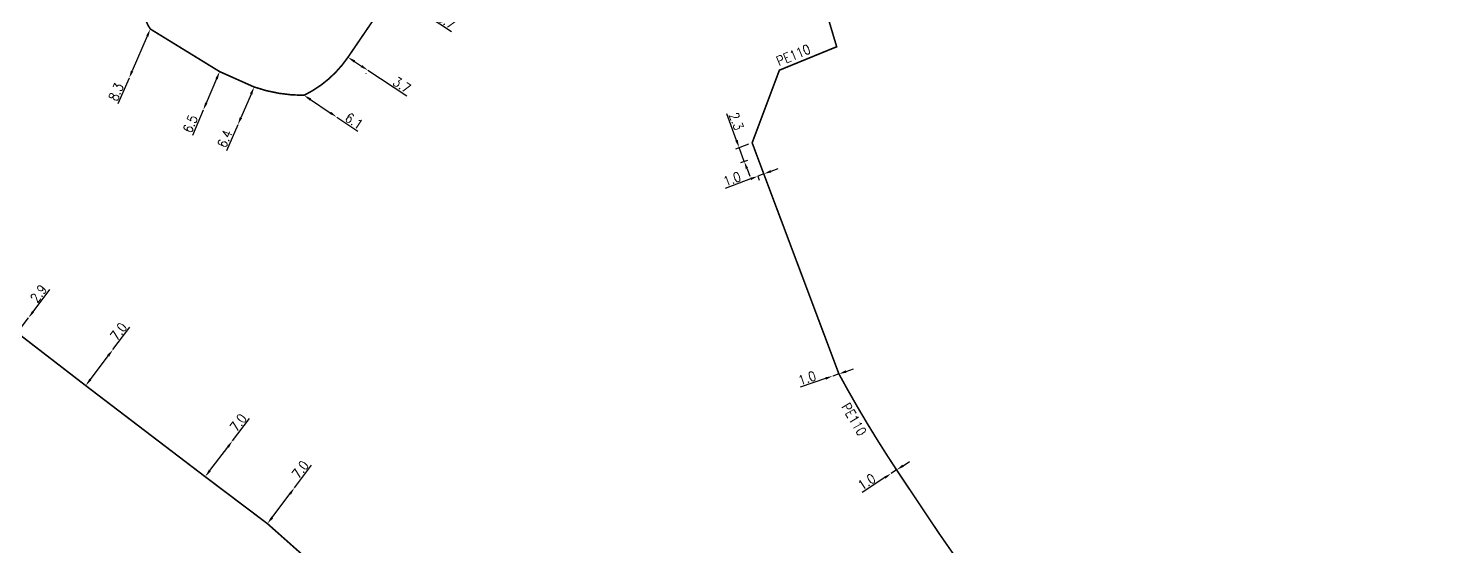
# Model space of a CAD drawing. Header units: millimetres. Extents: x 108995 to 110001, y 128245 to 129001.
# Drawn here: x 109394.4 to 109614.1, y 128766.4 to 128846.9 of the extents above; entities that cross this region are included whole.
import ezdxf

# ---------------------------------------------------------------- set-up
doc = ezdxf.new("R2010")
doc.units = ezdxf.units.MM
doc.header["$PDMODE"] = 34
doc.linetypes.add('L_100_PE', pattern=[14, 10, -1.5, 1, -1.5])
doc.layers.get('Defpoints').update_dxf_attribs({"linetype": 'CONTINUOUS'})
doc.layers.add('L_140', color=3, linetype='CONTINUOUS')
doc.styles.get("Standard").update_dxf_attribs({"font": 'romans.shx', "width": 0.85})
doc.dimstyles.get("Standard").update_dxf_attribs({"dimtxt": 1.5, "dimasz": 1.2, "dimexe": 0.625, "dimexo": 0.625, "dimgap": 0.25, "dimtad": 1, "dimdec": 1, "dimzin": 0, "dimdsep": 46, "dimtxsty": 'Standard', "dimcen": -0.5, "dimadec": 0, "dimazin": 0, "dimtfac": 1, "dimtdec": 1, "dimtmove": 0, "dimatfit": 3, "dimfxl": 1, "dimtolj": 1, "dimtzin": 0, "dimarcsym": 0})

# ---------------------------------------------------------------- blocks, each defined once
blk = doc.blocks.new('*D148')
at = {"layer": 'Defpoints', "color": 0, "linetype": 'Continuous', "transparency": 16777216}
for p in [(109519.4, 128792.94), (109519.4, 128792.94), (109520.35, 128793.26)]:
    blk.add_point(p, dxfattribs=at)
at = {"layer": 'L_140', "color": 0, "linetype": 'Continuous', "lineweight": -2, "transparency": 16777216}
for p, q in [((109518.27, 128792.55), (109514.31, 128791.19)), ((109520.35, 128793.26), (109519.4, 128792.94)), ((109521.49, 128793.65), (109522.62, 128794.04))]:
    blk.add_line(p, q, dxfattribs=at)
at = {"layer": 'L_140', "color": 0, "linetype": 'Continuous', "transparency": 16777216}
for points in [[(109518.2, 128792.74), (109518.33, 128792.36), (109519.4, 128792.94)], [(109521.42, 128793.84), (109521.55, 128793.46), (109520.35, 128793.26)]]:
    blk.add_solid(points, dxfattribs=at)
at = {"layer": 'L_140', "color": 0, "linetype": 'Continuous', "transparency": 16777216, "insert": (109515.4, 128792.62), "char_height": 1.5, "attachment_point": 5, "rotation": 18.9609}
blk.add_mtext('\\A1;1.0', dxfattribs=at)
blk = doc.blocks.new('*D151')
at = {"layer": 'Defpoints', "color": 0, "linetype": 'Continuous', "transparency": 16777216}
for p in [(109528.47, 128777.8), (109528.47, 128777.8), (109529.31, 128778.35)]:
    blk.add_point(p, dxfattribs=at)
at = {"layer": 'L_140', "color": 0, "linetype": 'Continuous', "lineweight": -2, "transparency": 16777216}
for p, q in [((109530.31, 128779.01), (109531.32, 128779.67)), ((109527.47, 128777.15), (109523.96, 128774.85)), ((109529.31, 128778.35), (109528.47, 128777.8))]:
    blk.add_line(p, q, dxfattribs=at)
at = {"layer": 'L_140', "color": 0, "linetype": 'Continuous', "transparency": 16777216}
for points in [[(109530.2, 128779.18), (109530.42, 128778.84), (109529.31, 128778.35)], [(109527.36, 128777.31), (109527.58, 128776.98), (109528.47, 128777.8)]]:
    blk.add_solid(points, dxfattribs=at)
at = {"layer": 'L_140', "color": 0, "linetype": 'Continuous', "transparency": 16777216, "insert": (109524.66, 128776.51), "char_height": 1.5, "attachment_point": 5, "rotation": 33.2129}
blk.add_mtext('\\A1;1.0', dxfattribs=at)
blk = doc.blocks.new('*D153')
at = {"layer": 'Defpoints', "color": 0, "linetype": 'Continuous'}
for p in [(109507.52, 128824.55), (109507.74, 128823.97), (109508.46, 128824.9)]:
    blk.add_point(p, dxfattribs=at)
at = {"layer": 'L_140', "color": 0, "linetype": 'Continuous', "lineweight": -2}
for p, q in [((109509.8, 128824.74), (109510.92, 128825.17)), ((109506.62, 128823.54), (109502.7, 128822.07)), ((109508.68, 128824.32), (109507.74, 128823.97)), ((109507.74, 128823.97), (109507.96, 128823.38)), ((109508.68, 128824.32), (109508.9, 128823.74))]:
    blk.add_line(p, q, dxfattribs=at)
at = {"layer": 'L_140', "color": 0, "linetype": 'Continuous'}
for points in [[(109506.55, 128823.73), (109506.69, 128823.36), (109507.74, 128823.97)], [(109509.73, 128824.93), (109509.87, 128824.56), (109508.68, 128824.32)]]:
    blk.add_solid(points, dxfattribs=at)
at = {"layer": 'L_140', "color": 0, "linetype": 'Continuous', "insert": (109503.74, 128823.53), "char_height": 1.5, "attachment_point": 5, "rotation": 20.6658}
blk.add_mtext('\\A1;1.0', dxfattribs=at)
blk = doc.blocks.new('*D154')
at = {"layer": 'Defpoints', "color": 0, "linetype": 'Continuous', "transparency": 16777216}
for p in [(109506.87, 128829.16), (109505.65, 128826.25), (109506.72, 128826.65)]:
    blk.add_point(p, dxfattribs=at)
at = {"layer": 'L_140', "color": 0, "linetype": 'Continuous', "lineweight": -2, "transparency": 16777216}
for p, q in [((109504.44, 128829.54), (109502.92, 128833.64)), ((109506.28, 128828.94), (109504.27, 128828.19)), ((109505.65, 128826.25), (109504.85, 128828.41)), ((109506.13, 128826.43), (109505.07, 128826.04)), ((109506.07, 128825.13), (109506.49, 128824))]:
    blk.add_line(p, q, dxfattribs=at)
at = {"layer": 'L_140', "color": 0, "linetype": 'Continuous', "transparency": 16777216}
for points in [[(109504.63, 128829.61), (109504.25, 128829.47), (109504.85, 128828.41)], [(109506.26, 128825.2), (109505.88, 128825.06), (109505.65, 128826.25)]]:
    blk.add_solid(points, dxfattribs=at)
at = {"layer": 'L_140', "color": 0, "linetype": 'Continuous', "transparency": 16777216, "insert": (109504.41, 128832.5), "char_height": 1.5, "attachment_point": 5, "rotation": 290.324}
blk.add_mtext('\\A1;2.3', dxfattribs=at)
blk = doc.blocks.new('*D297')
at = {"layer": 'Defpoints', "color": 0, "linetype": 'Continuous', "transparency": 16777216}
for p in [(109394.45, 128801.98), (109394.45, 128801.98), (109392.7, 128799.66)]:
    blk.add_point(p, dxfattribs=at)
at = {"layer": 'L_140', "color": 0, "linetype": 'Continuous', "lineweight": -2, "transparency": 16777216}
for p, q in [((109395.17, 128802.93), (109397.77, 128806.38)), ((109392.7, 128799.66), (109394.45, 128801.98)), ((109391.98, 128798.7), (109391.26, 128797.74))]:
    blk.add_line(p, q, dxfattribs=at)
at = {"layer": 'L_140', "color": 0, "linetype": 'Continuous', "transparency": 16777216}
for points in [[(109395.01, 128803.05), (109395.33, 128802.81), (109394.45, 128801.98)], [(109391.82, 128798.82), (109392.14, 128798.58), (109392.7, 128799.66)]]:
    blk.add_solid(points, dxfattribs=at)
at = {"layer": 'L_140', "color": 0, "linetype": 'Continuous', "transparency": 16777216, "insert": (109396.03, 128805.74), "char_height": 1.5, "attachment_point": 5, "rotation": 52.977}
blk.add_mtext('\\A1;2.9', dxfattribs=at)
blk = doc.blocks.new('*D299')
at = {"layer": 'Defpoints', "color": 0, "linetype": 'Continuous', "transparency": 16777216}
for p in [(109407.57, 128797.04), (109407.57, 128797.04), (109403.34, 128791.45)]:
    blk.add_point(p, dxfattribs=at)
at = {"layer": 'L_140', "color": 0, "linetype": 'Continuous', "lineweight": -2, "transparency": 16777216}
for p, q in [((109407.57, 128797.04), (109410.2, 128800.52)), ((109404.07, 128792.41), (109406.84, 128796.08))]:
    blk.add_line(p, q, dxfattribs=at)
at = {"layer": 'L_140', "color": 0, "linetype": 'Continuous', "transparency": 16777216}
for points in [[(109406.68, 128796.2), (109407, 128795.96), (109407.57, 128797.04)], [(109403.91, 128792.53), (109404.23, 128792.29), (109403.34, 128791.45)]]:
    blk.add_solid(points, dxfattribs=at)
at = {"layer": 'L_140', "color": 0, "linetype": 'Continuous', "transparency": 16777216, "insert": (109408.45, 128799.86), "char_height": 1.5, "attachment_point": 5, "rotation": 52.919}
blk.add_mtext('\\A1;7.0', dxfattribs=at)
blk = doc.blocks.new('*D300')
at = {"layer": 'Defpoints', "color": 0, "linetype": 'Continuous', "transparency": 16777216}
for p in [(109426.15, 128782.87), (109426.15, 128782.87), (109421.9, 128777.3)]:
    blk.add_point(p, dxfattribs=at)
at = {"layer": 'L_140', "color": 0, "linetype": 'Continuous', "lineweight": -2, "transparency": 16777216}
for p, q in [((109426.15, 128782.87), (109428.8, 128786.34)), ((109422.63, 128778.25), (109425.42, 128781.91))]:
    blk.add_line(p, q, dxfattribs=at)
at = {"layer": 'L_140', "color": 0, "linetype": 'Continuous', "transparency": 16777216}
for points in [[(109425.26, 128782.03), (109425.58, 128781.79), (109426.15, 128782.87)], [(109422.47, 128778.38), (109422.79, 128778.13), (109421.9, 128777.3)]]:
    blk.add_solid(points, dxfattribs=at)
at = {"layer": 'L_140', "color": 0, "linetype": 'Continuous', "transparency": 16777216, "insert": (109427.04, 128785.69), "char_height": 1.5, "attachment_point": 5, "rotation": 52.663}
blk.add_mtext('\\A1;7.0', dxfattribs=at)
blk = doc.blocks.new('*D322')
at = {"layer": 'Defpoints', "color": 0, "linetype": 'Continuous', "transparency": 16777216}
for p in [(109435.79, 128775.59), (109435.79, 128775.59), (109431.58, 128770)]:
    blk.add_point(p, dxfattribs=at)
at = {"layer": 'L_140', "color": 0, "linetype": 'Continuous', "lineweight": -2, "transparency": 16777216}
for p, q in [((109435.79, 128775.59), (109438.43, 128779.08)), ((109432.3, 128770.96), (109435.07, 128774.63))]:
    blk.add_line(p, q, dxfattribs=at)
at = {"layer": 'L_140', "color": 0, "linetype": 'Continuous', "transparency": 16777216}
for points in [[(109434.91, 128774.75), (109435.23, 128774.51), (109435.79, 128775.59)], [(109432.14, 128771.08), (109432.46, 128770.84), (109431.58, 128770)]]:
    blk.add_solid(points, dxfattribs=at)
at = {"layer": 'L_140', "color": 0, "linetype": 'Continuous', "transparency": 16777216, "insert": (109436.67, 128778.42), "char_height": 1.5, "attachment_point": 5, "rotation": 52.9657}
blk.add_mtext('\\A1;7.0', dxfattribs=at)
blk = doc.blocks.new('*D323')
at = {"layer": 'Defpoints', "color": 0, "linetype": 'Continuous', "transparency": 16777216}
for p in [(109424.15, 128840.22), (109421.6, 128834.24), (109421.6, 128834.24)]:
    blk.add_point(p, dxfattribs=at)
at = {"layer": 'L_140', "color": 0, "linetype": 'Continuous', "lineweight": -2, "transparency": 16777216}
for p, q in [((109423.68, 128839.12), (109422.08, 128835.34)), ((109421.6, 128834.24), (109419.92, 128830.27))]:
    blk.add_line(p, q, dxfattribs=at)
at = {"layer": 'L_140', "color": 0, "linetype": 'Continuous', "transparency": 16777216}
for points in [[(109423.5, 128839.19), (109423.87, 128839.04), (109424.15, 128840.22)], [(109421.89, 128835.42), (109422.26, 128835.27), (109421.6, 128834.24)]]:
    blk.add_solid(points, dxfattribs=at)
at = {"layer": 'L_140', "color": 0, "linetype": 'Continuous', "transparency": 16777216, "insert": (109419.6, 128832.1), "char_height": 1.5, "attachment_point": 5, "rotation": 66.9222}
blk.add_mtext('\\A1;6.5', dxfattribs=at)
blk = doc.blocks.new('*D324')
at = {"layer": 'Defpoints', "color": 0, "linetype": 'Continuous', "transparency": 16777216}
for p in [(109413.39, 128846.83), (109410.09, 128839.22), (109410.09, 128839.22)]:
    blk.add_point(p, dxfattribs=at)
at = {"layer": 'L_140', "color": 0, "linetype": 'Continuous', "lineweight": -2, "transparency": 16777216}
for p, q in [((109412.91, 128845.73), (109410.57, 128840.32)), ((109410.09, 128839.22), (109408.36, 128835.2))]:
    blk.add_line(p, q, dxfattribs=at)
at = {"layer": 'L_140', "color": 0, "linetype": 'Continuous', "transparency": 16777216}
for points in [[(109412.73, 128845.81), (109413.09, 128845.65), (109413.39, 128846.83)], [(109410.38, 128840.4), (109410.75, 128840.24), (109410.09, 128839.22)]]:
    blk.add_solid(points, dxfattribs=at)
at = {"layer": 'L_140', "color": 0, "linetype": 'Continuous', "transparency": 16777216, "insert": (109408.07, 128837.06), "char_height": 1.5, "attachment_point": 5, "rotation": 66.6198}
blk.add_mtext('\\A1;8.3', dxfattribs=at)
blk = doc.blocks.new('*D331')
at = {"layer": 'Defpoints', "color": 0, "linetype": 'Continuous', "transparency": 16777216}
for p in [(109437.26, 128836.54), (109442.34, 128833.16), (109442.34, 128833.16)]:
    blk.add_point(p, dxfattribs=at)
at = {"layer": 'L_140', "color": 0, "linetype": 'Continuous', "lineweight": -2, "transparency": 16777216}
for p, q in [((109438.26, 128835.88), (109441.34, 128833.82)), ((109442.34, 128833.16), (109445.62, 128830.97))]:
    blk.add_line(p, q, dxfattribs=at)
at = {"layer": 'L_140', "color": 0, "linetype": 'Continuous', "transparency": 16777216}
for points in [[(109438.37, 128836.05), (109438.15, 128835.71), (109437.26, 128836.54)], [(109441.45, 128833.99), (109441.23, 128833.66), (109442.34, 128833.16)]]:
    blk.add_solid(points, dxfattribs=at)
at = {"layer": 'L_140', "color": 0, "linetype": 'Continuous', "transparency": 16777216, "insert": (109445.03, 128832.56), "char_height": 1.5, "attachment_point": 5, "rotation": 326.2782}
blk.add_mtext('\\A1;6.1', dxfattribs=at)
blk = doc.blocks.new('*D332')
at = {"layer": 'Defpoints', "color": 0, "linetype": 'Continuous', "transparency": 16777216}
for p in [(109429.51, 128837.83), (109426.97, 128831.95), (109426.97, 128831.95)]:
    blk.add_point(p, dxfattribs=at)
at = {"layer": 'L_140', "color": 0, "linetype": 'Continuous', "lineweight": -2, "transparency": 16777216}
for p, q in [((109429.03, 128836.73), (109427.45, 128833.06)), ((109426.97, 128831.95), (109425.24, 128827.94))]:
    blk.add_line(p, q, dxfattribs=at)
at = {"layer": 'L_140', "color": 0, "linetype": 'Continuous', "transparency": 16777216}
for points in [[(109428.85, 128836.81), (109429.22, 128836.65), (109429.51, 128837.83)], [(109427.26, 128833.13), (109427.63, 128832.98), (109426.97, 128831.95)]]:
    blk.add_solid(points, dxfattribs=at)
at = {"layer": 'L_140', "color": 0, "linetype": 'Continuous', "transparency": 16777216, "insert": (109424.95, 128829.79), "char_height": 1.5, "attachment_point": 5, "rotation": 66.6516}
blk.add_mtext('\\A1;6.4', dxfattribs=at)
blk = doc.blocks.new('*D333')
at = {"layer": 'Defpoints', "color": 0, "linetype": 'Continuous', "transparency": 16777216}
for p in [(109444.09, 128842.46), (109447.18, 128840.42), (109447.19, 128840.42)]:
    blk.add_point(p, dxfattribs=at)
at = {"layer": 'L_140', "color": 0, "linetype": 'Continuous', "lineweight": -2, "transparency": 16777216}
for p, q in [((109443.75, 128841.93), (109443.75, 128841.93)), ((109445.09, 128841.79), (109446.18, 128841.07)), ((109446.84, 128839.9), (109446.84, 128839.89)), ((109447.18, 128840.42), (109453.22, 128836.44))]:
    blk.add_line(p, q, dxfattribs=at)
at = {"layer": 'L_140', "color": 0, "linetype": 'Continuous', "transparency": 16777216}
for points in [[(109445.2, 128841.96), (109444.98, 128841.62), (109444.09, 128842.45)], [(109446.29, 128841.24), (109446.07, 128840.91), (109447.18, 128840.42)]]:
    blk.add_solid(points, dxfattribs=at)
at = {"layer": 'L_140', "color": 0, "linetype": 'Continuous', "transparency": 16777216, "insert": (109452.45, 128838.15), "char_height": 1.5, "attachment_point": 5, "rotation": 326.6783}
blk.add_mtext('\\A1;3.7', dxfattribs=at)
blk = doc.blocks.new('*D334')
at = {"layer": 'Defpoints', "color": 0, "linetype": 'Continuous', "transparency": 16777216}
for p in [(109450.96, 128852.54), (109456.54, 128848.83), (109456.54, 128848.83)]:
    blk.add_point(p, dxfattribs=at)
at = {"layer": 'L_140', "color": 0, "linetype": 'Continuous', "lineweight": -2, "transparency": 16777216}
for p, q in [((109451.96, 128851.87), (109455.54, 128849.49)), ((109456.54, 128848.83), (109460.15, 128846.43))]:
    blk.add_line(p, q, dxfattribs=at)
at = {"layer": 'L_140', "color": 0, "linetype": 'Continuous', "transparency": 16777216}
for points in [[(109452.07, 128852.04), (109451.85, 128851.71), (109450.96, 128852.54)], [(109455.65, 128849.66), (109455.43, 128849.33), (109456.54, 128848.83)]]:
    blk.add_solid(points, dxfattribs=at)
at = {"layer": 'L_140', "color": 0, "linetype": 'Continuous', "transparency": 16777216, "insert": (109459.4, 128848.12), "char_height": 1.5, "attachment_point": 5, "rotation": 326.391}
blk.add_mtext('\\A1;6.7', dxfattribs=at)

msp = doc.modelspace()

# ---------------------------------------------------------------- linework, layer by layer
at = {"layer": 'L_140', "linetype": 'L_100_PE', "ltscale": 0.5, "const_width": 0.25, "flags": 128}
for points in [[(109482.58, 128912.39), (109481.22, 128916.23), (109477.45, 128926.82), (109474.76, 128935.81, 0.177329), (109470.12, 128942.02, 0.210802), (109461.99, 128943.36), (109451.13, 128939.35), (109439.29, 128935), (109427.19, 128930.36), (109421.8, 128928.45), (109405.93, 128922.96), (109397.93, 128920.3), (109387, 128916.1), (109375, 128912.22), (109356.43, 128905.57), (109341.11, 128899.97), (109332.8, 128896.94), (109332.43, 128890.82), (109324.74, 128887.99), (109317.45, 128885.37), (109306.65, 128879.74), (109302.73, 128870.13), (109312.07, 128863.35), (109316.47, 128856.63), (109334.04, 128844.69), (109349.69, 128832.68), (109362.19, 128823.15), (109377.16, 128811.48), (109392.7, 128799.66), (109403.34, 128791.45), (109421.9, 128777.3), (109431.58, 128770), (109445.64, 128757.51), (109450.7, 128753.44), (109451.39, 128751.07), (109456.34, 128745.52), (109461.06, 128738.58), (109463.89, 128733.64), (109465.67, 128732.72, -0.039202), (109469.58, 128722.34, -0.011522), (109470.93, 128716.94, -0.034307), (109471.72, 128710.61), (109471.71, 128703.8), (109471.54, 128696.26), (109471.6, 128695.49), (109471.65, 128686.31), (109471.73, 128684.49), (109472.07, 128676.52), (109472.27, 128673.86), (109474.03, 128672.89), (109480.81, 128669.12), (109482.18, 128667.79), (109499.75, 128658.02), (109509.12, 128652.15), (109519.69, 128646.28), (109544.33, 128632.88), (109561.31, 128624.04), (109570.38, 128630.91), (109576.69, 128635.69), (109593.36, 128662.35), (109597.28, 128669.95), (109598.71, 128670.33), (109599.77, 128672.38), (109601.17, 128674.66), (109601.17, 128674.66), (109610.68, 128693.52), (109613.98, 128699.96), (109568.93, 128729.76, -0.061112), (109549.63, 128749.18, -0.014366), (109529.31, 128778.35, -0.010642), (109524.77, 128785.53, -0.011164), (109520.35, 128793.26), (109508.46, 128824.9), (109506.87, 128829.16), (109511.1, 128840.44), (109520, 128844.08), (109518.85, 128847.94), (109518.85, 128848.79), (109518.85, 128848.79)], [(109499.57, 128892.38), (109490.43, 128889.96), (109490.43, 128889.96, -0.2283), (109484.49, 128883.85), (109468.43, 128878.05), (109457.91, 128872.79), (109449.65, 128869.78), (109438.31, 128865.6), (109427.52, 128861.7), (109419.54, 128858.83, 0.247687), (109412.59, 128851.22, 0.220449), (109413.39, 128846.83), (109424.15, 128840.22), (109424.15, 128840.22), (109429.51, 128837.83), (109429.51, 128837.83, 0.084917), (109437.26, 128836.54, 0.130592), (109444.09, 128842.46), (109450.96, 128852.54), (109457.42, 128862.6)]]:
    msp.add_lwpolyline(points, format="xyb", dxfattribs=at)

# ---------------------------------------------------------------- texts
at = {"layer": 'L_140', "linetype": 'Continuous', "width": 0.85}
for rotation, p in [(22.3035, (109511.04, 128841.06)), (300.1431, (109520.67, 128788.19))]:
    msp.add_text('PE110', height=1.5, rotation=rotation, dxfattribs=at).set_placement(p)

# ---------------------------------------------------------------- dimensions: what is measured, and where the dimension line sits
at = {"layer": 'L_140', "linetype": 'Continuous'}
for base, p1, p2, angle, picture, middle in [((109456.54, 128848.83), (109450.96, 128852.54), (109456.54, 128848.83), 326.391, '*D334', (109458.85, 128847.29)), ((109410.09, 128839.22), (109413.39, 128846.83), (109410.09, 128839.22), 246.6198, '*D324', (109408.99, 128836.66)), ((109447.18, 128840.42), (109444.09, 128842.46), (109447.19, 128840.42), 326.6783, '*D333', (109451.9, 128837.31)), ((109421.6, 128834.24), (109424.15, 128840.22), (109421.6, 128834.24), 246.9222, '*D323', (109420.52, 128831.71)), ((109426.97, 128831.95), (109429.51, 128837.83), (109426.97, 128831.95), 246.6516, '*D332', (109425.87, 128829.4)), ((109442.34, 128833.16), (109437.26, 128836.54), (109442.34, 128833.16), 326.2782, '*D331', (109444.48, 128831.73)), ((109394.45, 128801.98), (109392.7, 128799.66), (109394.45, 128801.98), 52.977, '*D297', (109396.83, 128805.13)), ((109407.57, 128797.04), (109403.34, 128791.45), (109407.57, 128797.04), 52.919, '*D299', (109409.25, 128799.26)), ((109426.15, 128782.87), (109421.9, 128777.3), (109426.15, 128782.87), 52.663, '*D300', (109427.84, 128785.08)), ((109435.79, 128775.59), (109431.58, 128770), (109435.79, 128775.59), 52.9657, '*D322', (109437.47, 128777.81))]:
    dim = msp.add_linear_dim(base=base, p1=p1, p2=p2, angle=angle, dimstyle='Standard', dxfattribs=at)
    dim.commit()
    dim.dimension.update_dxf_attribs({"geometry": picture, "text_midpoint": middle, "dimtype": 161})
for base, p1, p2, angle, override, picture, middle in [((109505.65, 128826.25), (109506.87, 128829.16), (109506.72, 128826.65), 110.324, {"dimatfit": 0}, '*D154', (109503.47, 128832.15)), ((109507.74, 128823.97), (109508.46, 128824.9), (109507.52, 128824.55), 20.6658, {"dimscale": 1, "dimlfac": 1, "dimlunit": 2, "dimatfit": 0}, '*D153', (109504.1, 128822.59)), ((109519.4, 128792.94), (109520.35, 128793.26), (109519.4, 128792.94), 18.9609, {"dimscale": 1, "dimlfac": 1, "dimlunit": 2, "dimatfit": 0}, '*D148', (109515.72, 128791.67)), ((109528.47, 128777.8), (109529.31, 128778.35), (109528.47, 128777.8), 33.2129, {"dimscale": 1, "dimlfac": 1, "dimlunit": 2, "dimatfit": 0}, '*D151', (109525.21, 128775.67))]:
    dim = msp.add_linear_dim(base=base, p1=p1, p2=p2, angle=angle, dimstyle='Standard', override=override, dxfattribs=at)
    dim.commit()
    dim.dimension.update_dxf_attribs({"geometry": picture, "text_midpoint": middle, "dimtype": 160})

doc.saveas('drawing.dxf')
